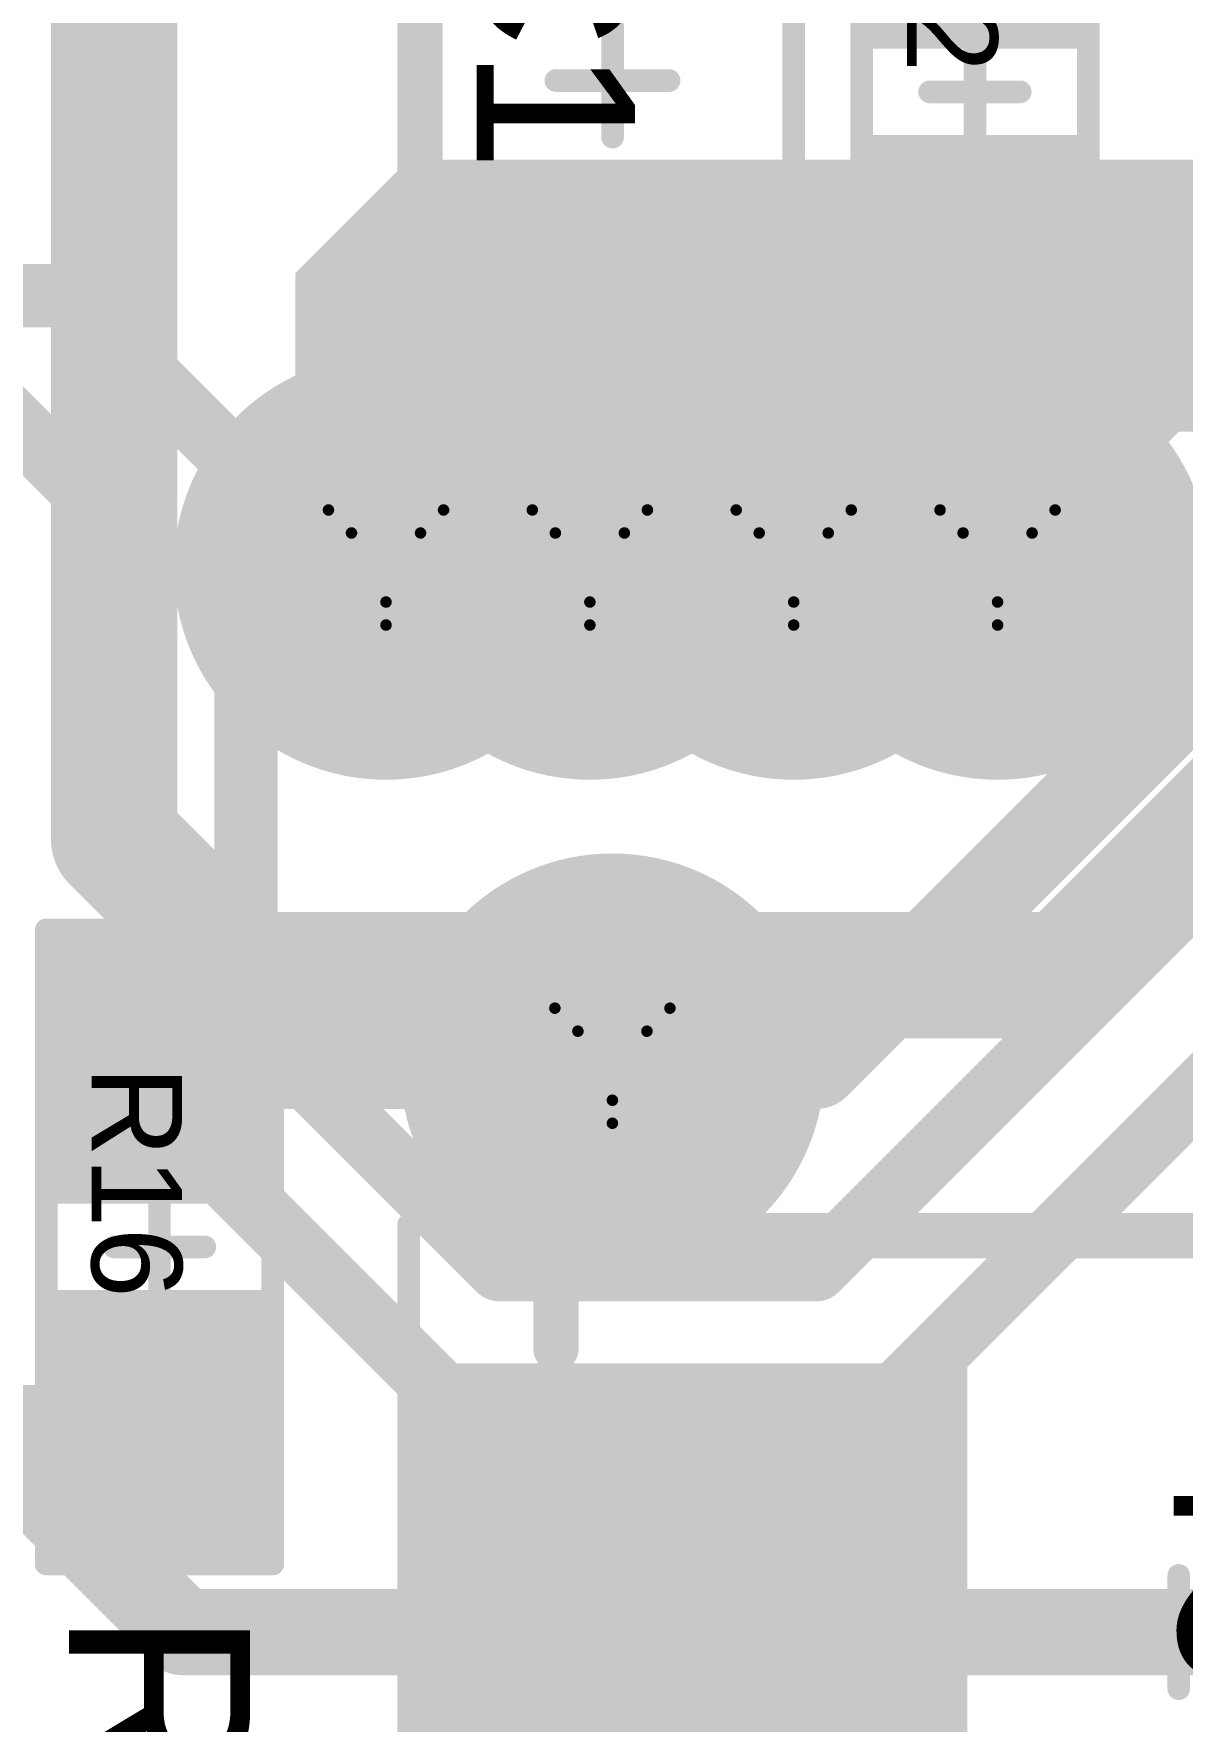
# Model space of a CAD drawing. Header units: inches. Extents: x -21 to 344, y -3 to 240.
# Drawn here: x 14.14 to 19.22, y 34.41 to 41.86 of the extents above; entities that cross this region are included whole.
import ezdxf

# ---------------------------------------------------------------- set-up
doc = ezdxf.new("R2010")
doc.units = ezdxf.units.IN
for name, color, linetype in [('Bottom 3D Body', 216, 'Continuous'), ('Bottom Layer', 5, 'Continuous'), ('Drill Drawing', 1, 'Continuous'), ('Int1 -GND)', 76, 'Continuous'), ('Int2 -PWR)', 16, 'Continuous'), ('Top Component Center', 76, 'Continuous'), ('Top Designator', 56, 'Continuous'), ('Top Layer', 1, 'Continuous'), ('Top Overlay', 2, 'Continuous'), ('Top Paste', 8, 'Continuous'), ('Top Solder', 216, 'Continuous'), ('Via Holes', 16, 'Continuous')]:
    doc.layers.add(name, color=color, linetype=linetype)
doc.styles.add('Arial', font='', dxfattribs={"height": 0.2})
doc.styles.get('Arial').set_extended_font_data('Arial')

# ---------------------------------------------------------------- blocks, each defined once
blk = doc.blocks.new('RES_0603_41')
at = {"layer": 'Top Layer'}
for points in [[(-1.2827, 0.3937), (-0.3175, 0.3937), (-0.3175, -0.3937), (-1.2827, -0.3937)], [(0.3175, 0.3937), (1.2827, 0.3937), (1.2827, -0.3937), (0.3175, -0.3937)]]:
    blk.add_hatch(color=1, dxfattribs=at).paths.add_polyline_path(points)
at = {"layer": 'Top Paste'}
for points in [[(-1.4097, 0.5207), (-0.1905, 0.5207), (-0.1905, -0.5207), (-1.4097, -0.5207)], [(0.1905, 0.5207), (1.4097, 0.5207), (1.4097, -0.5207), (0.1905, -0.5207)]]:
    blk.add_hatch(color=8, dxfattribs=at).paths.add_polyline_path(points)
at = {"layer": 'Top Solder'}
for points in [[(-1.3327, 0.4437), (-0.2675, 0.4437), (-0.2675, -0.4437), (-1.3327, -0.4437)], [(0.2675, 0.4437), (1.3327, 0.4437), (1.3327, -0.4437), (0.2675, -0.4437)]]:
    blk.add_hatch(color=216, dxfattribs=at).paths.add_polyline_path(points)
at = {"layer": 'Bottom 3D Body'}
for points in [[(-1, -0.5, 0.1, 0.1, 0), (-1, 0.5, 0.1, 0.1, 0)], [(1, 0.5, 0.1, 0.1, 0), (-1, 0.5, 0.1, 0.1, 0)], [(1, -0.5, 0.1, 0.1, 0), (1, 0.5, 0.1, 0.1, 0)], [(1, -0.5, 0.1, 0.1, 0), (-1, -0.5, 0.1, 0.1, 0)]]:
    blk.add_lwpolyline(points, format="xyseb", dxfattribs=at)
for points in [[(-1.025, 0.5, 0.05, 0.05, 1), (-0.975, 0.5, 0.05, 0.05, 1)], [(-1.025, 0.5, 0.05, 0.05, 1), (-0.975, 0.5, 0.05, 0.05, 1)], [(0.975, 0.5, 0.05, 0.05, 1), (1.025, 0.5, 0.05, 0.05, 1)], [(0.975, 0.5, 0.05, 0.05, 1), (1.025, 0.5, 0.05, 0.05, 1)], [(-1.025, -0.5, 0.05, 0.05, 1), (-0.975, -0.5, 0.05, 0.05, 1)], [(-1.025, -0.5, 0.05, 0.05, 1), (-0.975, -0.5, 0.05, 0.05, 1)], [(0.975, -0.5, 0.05, 0.05, 1), (1.025, -0.5, 0.05, 0.05, 1)], [(0.975, -0.5, 0.05, 0.05, 1), (1.025, -0.5, 0.05, 0.05, 1)]]:
    blk.add_lwpolyline(points, format="xyseb", close=True, dxfattribs=at)
at = {"layer": 'Top Component Center'}
for points in [[(1.4, 0.5, 0.1, 0.1, 0), (-1.4, 0.5, 0.1, 0.1, 0)], [(-1.4, -0.5, 0.1, 0.1, 0), (-1.4, 0.5, 0.1, 0.1, 0)], [(1.4, -0.5, 0.1, 0.1, 0), (1.4, 0.5, 0.1, 0.1, 0)], [(0, -0.2, 0.1, 0.1, 0), (0, 0.2, 0.1, 0.1, 0)], [(0.2, 0, 0.1, 0.1, 0), (-0.2, 0, 0.1, 0.1, 0)], [(1.4, -0.5, 0.1, 0.1, 0), (-1.4, -0.5, 0.1, 0.1, 0)]]:
    blk.add_lwpolyline(points, format="xyseb", dxfattribs=at)
for points in [[(-1.425, 0.5, 0.05, 0.05, 1), (-1.375, 0.5, 0.05, 0.05, 1)], [(-1.425, 0.5, 0.05, 0.05, 1), (-1.375, 0.5, 0.05, 0.05, 1)], [(1.375, 0.5, 0.05, 0.05, 1), (1.425, 0.5, 0.05, 0.05, 1)], [(1.375, 0.5, 0.05, 0.05, 1), (1.425, 0.5, 0.05, 0.05, 1)], [(-0.025, 0.2, 0.05, 0.05, 1), (0.025, 0.2, 0.05, 0.05, 1)], [(-0.225, 0, 0.05, 0.05, 1), (-0.175, 0, 0.05, 0.05, 1)], [(0.175, 0, 0.05, 0.05, 1), (0.225, 0, 0.05, 0.05, 1)], [(-0.025, -0.2, 0.05, 0.05, 1), (0.025, -0.2, 0.05, 0.05, 1)], [(-1.425, -0.5, 0.05, 0.05, 1), (-1.375, -0.5, 0.05, 0.05, 1)], [(-1.425, -0.5, 0.05, 0.05, 1), (-1.375, -0.5, 0.05, 0.05, 1)], [(1.375, -0.5, 0.05, 0.05, 1), (1.425, -0.5, 0.05, 0.05, 1)], [(1.375, -0.5, 0.05, 0.05, 1), (1.425, -0.5, 0.05, 0.05, 1)]]:
    blk.add_lwpolyline(points, format="xyseb", close=True, dxfattribs=at)
at = {"layer": 'Top Designator'}
for points in [[(1.4, 0.5, 0.1, 0.1, 0), (-1.4, 0.5, 0.1, 0.1, 0)], [(-1.4, -0.5, 0.1, 0.1, 0), (-1.4, 0.5, 0.1, 0.1, 0)], [(1.4, -0.5, 0.1, 0.1, 0), (1.4, 0.5, 0.1, 0.1, 0)], [(1.4, -0.5, 0.1, 0.1, 0), (-1.4, -0.5, 0.1, 0.1, 0)]]:
    blk.add_lwpolyline(points, format="xyseb", dxfattribs=at)
for points in [[(-1.425, 0.5, 0.05, 0.05, 1), (-1.375, 0.5, 0.05, 0.05, 1)], [(-1.425, 0.5, 0.05, 0.05, 1), (-1.375, 0.5, 0.05, 0.05, 1)], [(1.375, 0.5, 0.05, 0.05, 1), (1.425, 0.5, 0.05, 0.05, 1)], [(1.375, 0.5, 0.05, 0.05, 1), (1.425, 0.5, 0.05, 0.05, 1)], [(-1.425, -0.5, 0.05, 0.05, 1), (-1.375, -0.5, 0.05, 0.05, 1)], [(-1.425, -0.5, 0.05, 0.05, 1), (-1.375, -0.5, 0.05, 0.05, 1)], [(1.375, -0.5, 0.05, 0.05, 1), (1.425, -0.5, 0.05, 0.05, 1)], [(1.375, -0.5, 0.05, 0.05, 1), (1.425, -0.5, 0.05, 0.05, 1)]]:
    blk.add_lwpolyline(points, format="xyseb", close=True, dxfattribs=at)
at = {"layer": 'Top Overlay'}
for points in [[(1.4, 0.5, 0.1, 0.1, 0), (-1.4, 0.5, 0.1, 0.1, 0)], [(-1.4, -0.5, 0.1, 0.1, 0), (-1.4, 0.5, 0.1, 0.1, 0)], [(1.4, -0.5, 0.1, 0.1, 0), (1.4, 0.5, 0.1, 0.1, 0)], [(1.4, -0.5, 0.1, 0.1, 0), (-1.4, -0.5, 0.1, 0.1, 0)]]:
    blk.add_lwpolyline(points, format="xyseb", dxfattribs=at)
for points in [[(-1.425, 0.5, 0.05, 0.05, 1), (-1.375, 0.5, 0.05, 0.05, 1)], [(-1.425, 0.5, 0.05, 0.05, 1), (-1.375, 0.5, 0.05, 0.05, 1)], [(1.375, 0.5, 0.05, 0.05, 1), (1.425, 0.5, 0.05, 0.05, 1)], [(1.375, 0.5, 0.05, 0.05, 1), (1.425, 0.5, 0.05, 0.05, 1)], [(-1.425, -0.5, 0.05, 0.05, 1), (-1.375, -0.5, 0.05, 0.05, 1)], [(-1.425, -0.5, 0.05, 0.05, 1), (-1.375, -0.5, 0.05, 0.05, 1)], [(1.375, -0.5, 0.05, 0.05, 1), (1.425, -0.5, 0.05, 0.05, 1)], [(1.375, -0.5, 0.05, 0.05, 1), (1.425, -0.5, 0.05, 0.05, 1)]]:
    blk.add_lwpolyline(points, format="xyseb", close=True, dxfattribs=at)
at = {"layer": 'Top Designator', "style": 'Arial'}
blk.add_text('R16', height=0.4, dxfattribs=at).set_placement((-0.8, -0.3))
blk = doc.blocks.new('SMB_403A_77')
at = {"layer": 'Top Layer'}
for points in [[(-3.31, 1.06), (-1.06, 1.06), (-1.06, -1.06), (-3.31, -1.06)], [(1.06, 1.06), (3.31, 1.06), (3.31, -1.06), (1.06, -1.06)]]:
    blk.add_hatch(color=1, dxfattribs=at).paths.add_polyline_path(points)
at = {"layer": 'Top Overlay'}
blk.add_hatch(color=2, dxfattribs=at).paths.add_polyline_path([(-0.9003, -1.7996), (-0.4003, -1.7996), (-0.4003, 1.8004), (-0.9003, 1.8004)])
at = {"layer": 'Top Paste'}
for points in [[(-3.437, 1.187), (-0.933, 1.187), (-0.933, -1.187), (-3.437, -1.187)], [(0.933, 1.187), (3.437, 1.187), (3.437, -1.187), (0.933, -1.187)]]:
    blk.add_hatch(color=8, dxfattribs=at).paths.add_polyline_path(points)
at = {"layer": 'Top Solder'}
for points in [[(-3.36, 1.11), (-1.01, 1.11), (-1.01, -1.11), (-3.36, -1.11)], [(1.01, 1.11), (3.36, 1.11), (3.36, -1.11), (1.01, -1.11)]]:
    blk.add_hatch(color=216, dxfattribs=at).paths.add_polyline_path(points)
at = {"layer": 'Top Component Center'}
for points in [[(-3.4, 1.8, 0.1, 0.1, 0), (-3.4, -1.8, 0.1, 0.1, 0)], [(-2.8, 1.8, 0.1, 0.1, 0), (-3.4, 1.8, 0.1, 0.1, 0)], [(3.4, 1.8, 0.1, 0.1, 0), (-2.8, 1.8, 0.1, 0.1, 0)], [(3.4, 1.8, 0.1, 0.1, 0), (3.4, -1.8, 0.1, 0.1, 0)], [(0, 0.25, 0.1, 0.1, 0), (0, -0.25, 0.1, 0.1, 0)], [(0.25, 0, 0.1, 0.1, 0), (-0.25, 0, 0.1, 0.1, 0)], [(3.4, -1.8, 0.1, 0.1, 0), (-3.4, -1.8, 0.1, 0.1, 0)]]:
    blk.add_lwpolyline(points, format="xyseb", dxfattribs=at)
for points in [[(-3.425, 1.8, 0.05, 0.05, 1), (-3.375, 1.8, 0.05, 0.05, 1)], [(-3.425, 1.8, 0.05, 0.05, 1), (-3.375, 1.8, 0.05, 0.05, 1)], [(-2.825, 1.8, 0.05, 0.05, 1), (-2.775, 1.8, 0.05, 0.05, 1)], [(-2.825, 1.8, 0.05, 0.05, 1), (-2.775, 1.8, 0.05, 0.05, 1)], [(3.375, 1.8, 0.05, 0.05, 1), (3.425, 1.8, 0.05, 0.05, 1)], [(3.375, 1.8, 0.05, 0.05, 1), (3.425, 1.8, 0.05, 0.05, 1)], [(-0.025, 0.25, 0.05, 0.05, 1), (0.025, 0.25, 0.05, 0.05, 1)], [(-0.275, 0, 0.05, 0.05, 1), (-0.225, 0, 0.05, 0.05, 1)], [(0.225, 0, 0.05, 0.05, 1), (0.275, 0, 0.05, 0.05, 1)], [(-0.025, -0.25, 0.05, 0.05, 1), (0.025, -0.25, 0.05, 0.05, 1)], [(-3.425, -1.8, 0.05, 0.05, 1), (-3.375, -1.8, 0.05, 0.05, 1)], [(-3.425, -1.8, 0.05, 0.05, 1), (-3.375, -1.8, 0.05, 0.05, 1)], [(3.375, -1.8, 0.05, 0.05, 1), (3.425, -1.8, 0.05, 0.05, 1)], [(3.375, -1.8, 0.05, 0.05, 1), (3.425, -1.8, 0.05, 0.05, 1)]]:
    blk.add_lwpolyline(points, format="xyseb", close=True, dxfattribs=at)
at = {"layer": 'Top Designator'}
for points in [[(-2.8, 1.8, 0.1, 0.1, 0), (-3.4, 1.8, 0.1, 0.1, 0)], [(-3.4, 1.8, 0.1, 0.1, 0), (-3.4, -1.8, 0.1, 0.1, 0)], [(3.4, 1.8, 0.1, 0.1, 0), (-2.8, 1.8, 0.1, 0.1, 0)], [(3.4, 1.8, 0.1, 0.1, 0), (3.4, -1.8, 0.1, 0.1, 0)], [(3.4, -1.8, 0.1, 0.1, 0), (-3.4, -1.8, 0.1, 0.1, 0)]]:
    blk.add_lwpolyline(points, format="xyseb", dxfattribs=at)
for points in [[(-3.425, 1.8, 0.05, 0.05, 1), (-3.375, 1.8, 0.05, 0.05, 1)], [(-3.425, 1.8, 0.05, 0.05, 1), (-3.375, 1.8, 0.05, 0.05, 1)], [(-2.825, 1.8, 0.05, 0.05, 1), (-2.775, 1.8, 0.05, 0.05, 1)], [(-2.825, 1.8, 0.05, 0.05, 1), (-2.775, 1.8, 0.05, 0.05, 1)], [(3.375, 1.8, 0.05, 0.05, 1), (3.425, 1.8, 0.05, 0.05, 1)], [(3.375, 1.8, 0.05, 0.05, 1), (3.425, 1.8, 0.05, 0.05, 1)], [(-3.425, -1.8, 0.05, 0.05, 1), (-3.375, -1.8, 0.05, 0.05, 1)], [(-3.425, -1.8, 0.05, 0.05, 1), (-3.375, -1.8, 0.05, 0.05, 1)], [(3.375, -1.8, 0.05, 0.05, 1), (3.425, -1.8, 0.05, 0.05, 1)], [(3.375, -1.8, 0.05, 0.05, 1), (3.425, -1.8, 0.05, 0.05, 1)]]:
    blk.add_lwpolyline(points, format="xyseb", close=True, dxfattribs=at)
at = {"layer": 'Top Overlay'}
for points in [[(2.75, 1.75, 0.2, 0.2, 0), (-2.75, 1.75, 0.2, 0.2, 0)], [(-2.75, 1.75, 0.2, 0.2, 0), (-2.75, 1.25, 0.2, 0.2, 0)], [(2.75, 1.75, 0.2, 0.2, 0), (2.75, 1.25, 0.2, 0.2, 0)], [(-2.75, -1.25, 0.2, 0.2, 0), (-2.75, -1.75, 0.2, 0.2, 0)], [(2.75, -1.25, 0.2, 0.2, 0), (2.75, -1.75, 0.2, 0.2, 0)], [(2.75, -1.75, 0.2, 0.2, 0), (-2.75, -1.75, 0.2, 0.2, 0)]]:
    blk.add_lwpolyline(points, format="xyseb", dxfattribs=at)
for points in [[(-2.8, 1.75, 0.1, 0.1, 1), (-2.7, 1.75, 0.1, 0.1, 1)], [(-2.8, 1.75, 0.1, 0.1, 1), (-2.7, 1.75, 0.1, 0.1, 1)], [(2.7, 1.75, 0.1, 0.1, 1), (2.8, 1.75, 0.1, 0.1, 1)], [(2.7, 1.75, 0.1, 0.1, 1), (2.8, 1.75, 0.1, 0.1, 1)], [(-2.8, 1.25, 0.1, 0.1, 1), (-2.7, 1.25, 0.1, 0.1, 1)], [(2.7, 1.25, 0.1, 0.1, 1), (2.8, 1.25, 0.1, 0.1, 1)], [(-2.8, -1.25, 0.1, 0.1, 1), (-2.7, -1.25, 0.1, 0.1, 1)], [(2.7, -1.25, 0.1, 0.1, 1), (2.8, -1.25, 0.1, 0.1, 1)], [(-2.8, -1.75, 0.1, 0.1, 1), (-2.7, -1.75, 0.1, 0.1, 1)], [(-2.8, -1.75, 0.1, 0.1, 1), (-2.7, -1.75, 0.1, 0.1, 1)], [(2.7, -1.75, 0.1, 0.1, 1), (2.8, -1.75, 0.1, 0.1, 1)], [(2.7, -1.75, 0.1, 0.1, 1), (2.8, -1.75, 0.1, 0.1, 1)]]:
    blk.add_lwpolyline(points, format="xyseb", close=True, dxfattribs=at)
at = {"layer": 'Top Designator', "style": 'Arial'}
blk.add_text('D2', height=0.8, dxfattribs=at).set_placement((-1.35, -0.6))
blk = doc.blocks.new('CAP_0603_124')
at = {"layer": 'Top Layer'}
for points in [[(-1.2827, 0.3937), (-0.3175, 0.3937), (-0.3175, -0.3937), (-1.2827, -0.3937)], [(0.3175, 0.3937), (1.2827, 0.3937), (1.2827, -0.3937), (0.3175, -0.3937)]]:
    blk.add_hatch(color=1, dxfattribs=at).paths.add_polyline_path(points)
at = {"layer": 'Top Paste'}
for points in [[(-1.4097, 0.5207), (-0.1905, 0.5207), (-0.1905, -0.5207), (-1.4097, -0.5207)], [(0.1905, 0.5207), (1.4097, 0.5207), (1.4097, -0.5207), (0.1905, -0.5207)]]:
    blk.add_hatch(color=8, dxfattribs=at).paths.add_polyline_path(points)
at = {"layer": 'Top Solder'}
for points in [[(-1.3327, 0.4437), (-0.2675, 0.4437), (-0.2675, -0.4437), (-1.3327, -0.4437)], [(0.2675, 0.4437), (1.3327, 0.4437), (1.3327, -0.4437), (0.2675, -0.4437)]]:
    blk.add_hatch(color=216, dxfattribs=at).paths.add_polyline_path(points)
at = {"layer": 'Bottom 3D Body'}
for points in [[(-1, -0.5, 0.1, 0.1, 0), (-1, 0.5, 0.1, 0.1, 0)], [(1, 0.5, 0.1, 0.1, 0), (-1, 0.5, 0.1, 0.1, 0)], [(1, -0.5, 0.1, 0.1, 0), (1, 0.5, 0.1, 0.1, 0)], [(1, -0.5, 0.1, 0.1, 0), (-1, -0.5, 0.1, 0.1, 0)]]:
    blk.add_lwpolyline(points, format="xyseb", dxfattribs=at)
for points in [[(-1.025, 0.5, 0.05, 0.05, 1), (-0.975, 0.5, 0.05, 0.05, 1)], [(-1.025, 0.5, 0.05, 0.05, 1), (-0.975, 0.5, 0.05, 0.05, 1)], [(0.975, 0.5, 0.05, 0.05, 1), (1.025, 0.5, 0.05, 0.05, 1)], [(0.975, 0.5, 0.05, 0.05, 1), (1.025, 0.5, 0.05, 0.05, 1)], [(-1.025, -0.5, 0.05, 0.05, 1), (-0.975, -0.5, 0.05, 0.05, 1)], [(-1.025, -0.5, 0.05, 0.05, 1), (-0.975, -0.5, 0.05, 0.05, 1)], [(0.975, -0.5, 0.05, 0.05, 1), (1.025, -0.5, 0.05, 0.05, 1)], [(0.975, -0.5, 0.05, 0.05, 1), (1.025, -0.5, 0.05, 0.05, 1)]]:
    blk.add_lwpolyline(points, format="xyseb", close=True, dxfattribs=at)
at = {"layer": 'Top Component Center'}
for points in [[(1.4, 0.5, 0.1, 0.1, 0), (-1.4, 0.5, 0.1, 0.1, 0)], [(-1.4, -0.5, 0.1, 0.1, 0), (-1.4, 0.5, 0.1, 0.1, 0)], [(1.4, -0.5, 0.1, 0.1, 0), (1.4, 0.5, 0.1, 0.1, 0)], [(0, -0.2, 0.1, 0.1, 0), (0, 0.2, 0.1, 0.1, 0)], [(0.2, 0, 0.1, 0.1, 0), (-0.2, 0, 0.1, 0.1, 0)], [(1.4, -0.5, 0.1, 0.1, 0), (-1.4, -0.5, 0.1, 0.1, 0)]]:
    blk.add_lwpolyline(points, format="xyseb", dxfattribs=at)
for points in [[(-1.425, 0.5, 0.05, 0.05, 1), (-1.375, 0.5, 0.05, 0.05, 1)], [(-1.425, 0.5, 0.05, 0.05, 1), (-1.375, 0.5, 0.05, 0.05, 1)], [(1.375, 0.5, 0.05, 0.05, 1), (1.425, 0.5, 0.05, 0.05, 1)], [(1.375, 0.5, 0.05, 0.05, 1), (1.425, 0.5, 0.05, 0.05, 1)], [(-0.025, 0.2, 0.05, 0.05, 1), (0.025, 0.2, 0.05, 0.05, 1)], [(-0.225, 0, 0.05, 0.05, 1), (-0.175, 0, 0.05, 0.05, 1)], [(0.175, 0, 0.05, 0.05, 1), (0.225, 0, 0.05, 0.05, 1)], [(-0.025, -0.2, 0.05, 0.05, 1), (0.025, -0.2, 0.05, 0.05, 1)], [(-1.425, -0.5, 0.05, 0.05, 1), (-1.375, -0.5, 0.05, 0.05, 1)], [(-1.425, -0.5, 0.05, 0.05, 1), (-1.375, -0.5, 0.05, 0.05, 1)], [(1.375, -0.5, 0.05, 0.05, 1), (1.425, -0.5, 0.05, 0.05, 1)], [(1.375, -0.5, 0.05, 0.05, 1), (1.425, -0.5, 0.05, 0.05, 1)]]:
    blk.add_lwpolyline(points, format="xyseb", close=True, dxfattribs=at)
at = {"layer": 'Top Designator'}
for points in [[(1.4, 0.5, 0.1, 0.1, 0), (-1.4, 0.5, 0.1, 0.1, 0)], [(-1.4, -0.5, 0.1, 0.1, 0), (-1.4, 0.5, 0.1, 0.1, 0)], [(1.4, -0.5, 0.1, 0.1, 0), (1.4, 0.5, 0.1, 0.1, 0)], [(1.4, -0.5, 0.1, 0.1, 0), (-1.4, -0.5, 0.1, 0.1, 0)]]:
    blk.add_lwpolyline(points, format="xyseb", dxfattribs=at)
for points in [[(-1.425, 0.5, 0.05, 0.05, 1), (-1.375, 0.5, 0.05, 0.05, 1)], [(-1.425, 0.5, 0.05, 0.05, 1), (-1.375, 0.5, 0.05, 0.05, 1)], [(1.375, 0.5, 0.05, 0.05, 1), (1.425, 0.5, 0.05, 0.05, 1)], [(1.375, 0.5, 0.05, 0.05, 1), (1.425, 0.5, 0.05, 0.05, 1)], [(-1.425, -0.5, 0.05, 0.05, 1), (-1.375, -0.5, 0.05, 0.05, 1)], [(-1.425, -0.5, 0.05, 0.05, 1), (-1.375, -0.5, 0.05, 0.05, 1)], [(1.375, -0.5, 0.05, 0.05, 1), (1.425, -0.5, 0.05, 0.05, 1)], [(1.375, -0.5, 0.05, 0.05, 1), (1.425, -0.5, 0.05, 0.05, 1)]]:
    blk.add_lwpolyline(points, format="xyseb", close=True, dxfattribs=at)
at = {"layer": 'Top Overlay'}
for points in [[(1.4, 0.5, 0.1, 0.1, 0), (-1.4, 0.5, 0.1, 0.1, 0)], [(-1.4, -0.5, 0.1, 0.1, 0), (-1.4, 0.5, 0.1, 0.1, 0)], [(1.4, -0.5, 0.1, 0.1, 0), (1.4, 0.5, 0.1, 0.1, 0)], [(1.4, -0.5, 0.1, 0.1, 0), (-1.4, -0.5, 0.1, 0.1, 0)]]:
    blk.add_lwpolyline(points, format="xyseb", dxfattribs=at)
for points in [[(-1.425, 0.5, 0.05, 0.05, 1), (-1.375, 0.5, 0.05, 0.05, 1)], [(-1.425, 0.5, 0.05, 0.05, 1), (-1.375, 0.5, 0.05, 0.05, 1)], [(1.375, 0.5, 0.05, 0.05, 1), (1.425, 0.5, 0.05, 0.05, 1)], [(1.375, 0.5, 0.05, 0.05, 1), (1.425, 0.5, 0.05, 0.05, 1)], [(-1.425, -0.5, 0.05, 0.05, 1), (-1.375, -0.5, 0.05, 0.05, 1)], [(-1.425, -0.5, 0.05, 0.05, 1), (-1.375, -0.5, 0.05, 0.05, 1)], [(1.375, -0.5, 0.05, 0.05, 1), (1.425, -0.5, 0.05, 0.05, 1)], [(1.375, -0.5, 0.05, 0.05, 1), (1.425, -0.5, 0.05, 0.05, 1)]]:
    blk.add_lwpolyline(points, format="xyseb", close=True, dxfattribs=at)
at = {"layer": 'Top Designator', "style": 'Arial'}
blk.add_text('C2', height=0.4, dxfattribs=at).set_placement((-0.8, -0.3))
blk = doc.blocks.new('CAP_0805_125')
at = {"layer": 'Top Layer'}
for points in [[(-1.3, 0.65), (-0.6, 0.65), (-0.6, -0.65), (-1.3, -0.65)], [(0.6, 0.65), (1.3, 0.65), (1.3, -0.65), (0.6, -0.65)]]:
    blk.add_hatch(color=1, dxfattribs=at).paths.add_polyline_path(points)
at = {"layer": 'Top Paste'}
for points in [[(-1.427, 0.777), (-0.473, 0.777), (-0.473, -0.777), (-1.427, -0.777)], [(0.473, 0.777), (1.427, 0.777), (1.427, -0.777), (0.473, -0.777)]]:
    blk.add_hatch(color=8, dxfattribs=at).paths.add_polyline_path(points)
at = {"layer": 'Top Solder'}
for points in [[(-1.35, 0.7), (-0.55, 0.7), (-0.55, -0.7), (-1.35, -0.7)], [(0.55, 0.7), (1.35, 0.7), (1.35, -0.7), (0.55, -0.7)]]:
    blk.add_hatch(color=216, dxfattribs=at).paths.add_polyline_path(points)
at = {"layer": 'Top Component Center'}
for points in [[(-1.4, -0.9, 0.1, 0.1, 0), (-1.4, 0.8, 0.1, 0.1, 0)], [(1.4, 0.8, 0.1, 0.1, 0), (-1.4, 0.8, 0.1, 0.1, 0)], [(1.4, -0.9, 0.1, 0.1, 0), (1.4, 0.8, 0.1, 0.1, 0)], [(0, -0.25, 0.1, 0.1, 0), (0, 0.25, 0.1, 0.1, 0)], [(0.25, 0, 0.1, 0.1, 0), (-0.25, 0, 0.1, 0.1, 0)], [(1.4, -0.9, 0.1, 0.1, 0), (-1.4, -0.9, 0.1, 0.1, 0)]]:
    blk.add_lwpolyline(points, format="xyseb", dxfattribs=at)
for points in [[(-1.425, 0.8, 0.05, 0.05, 1), (-1.375, 0.8, 0.05, 0.05, 1)], [(-1.425, 0.8, 0.05, 0.05, 1), (-1.375, 0.8, 0.05, 0.05, 1)], [(1.375, 0.8, 0.05, 0.05, 1), (1.425, 0.8, 0.05, 0.05, 1)], [(1.375, 0.8, 0.05, 0.05, 1), (1.425, 0.8, 0.05, 0.05, 1)], [(-0.025, 0.25, 0.05, 0.05, 1), (0.025, 0.25, 0.05, 0.05, 1)], [(-0.275, 0, 0.05, 0.05, 1), (-0.225, 0, 0.05, 0.05, 1)], [(0.225, 0, 0.05, 0.05, 1), (0.275, 0, 0.05, 0.05, 1)], [(-0.025, -0.25, 0.05, 0.05, 1), (0.025, -0.25, 0.05, 0.05, 1)], [(-1.425, -0.9, 0.05, 0.05, 1), (-1.375, -0.9, 0.05, 0.05, 1)], [(-1.425, -0.9, 0.05, 0.05, 1), (-1.375, -0.9, 0.05, 0.05, 1)], [(1.375, -0.9, 0.05, 0.05, 1), (1.425, -0.9, 0.05, 0.05, 1)], [(1.375, -0.9, 0.05, 0.05, 1), (1.425, -0.9, 0.05, 0.05, 1)]]:
    blk.add_lwpolyline(points, format="xyseb", close=True, dxfattribs=at)
at = {"layer": 'Top Designator'}
for points in [[(1.4, 0.8, 0.1, 0.1, 0), (-1.4, 0.8, 0.1, 0.1, 0)], [(-1.4, -0.8, 0.1, 0.1, 0), (-1.4, 0.8, 0.1, 0.1, 0)], [(1.4, -0.8, 0.1, 0.1, 0), (1.4, 0.8, 0.1, 0.1, 0)], [(1.4, -0.8, 0.1, 0.1, 0), (-1.4, -0.8, 0.1, 0.1, 0)]]:
    blk.add_lwpolyline(points, format="xyseb", dxfattribs=at)
for points in [[(-1.425, 0.8, 0.05, 0.05, 1), (-1.375, 0.8, 0.05, 0.05, 1)], [(-1.425, 0.8, 0.05, 0.05, 1), (-1.375, 0.8, 0.05, 0.05, 1)], [(1.375, 0.8, 0.05, 0.05, 1), (1.425, 0.8, 0.05, 0.05, 1)], [(1.375, 0.8, 0.05, 0.05, 1), (1.425, 0.8, 0.05, 0.05, 1)], [(-1.425, -0.8, 0.05, 0.05, 1), (-1.375, -0.8, 0.05, 0.05, 1)], [(-1.425, -0.8, 0.05, 0.05, 1), (-1.375, -0.8, 0.05, 0.05, 1)], [(1.375, -0.8, 0.05, 0.05, 1), (1.425, -0.8, 0.05, 0.05, 1)], [(1.375, -0.8, 0.05, 0.05, 1), (1.425, -0.8, 0.05, 0.05, 1)]]:
    blk.add_lwpolyline(points, format="xyseb", close=True, dxfattribs=at)
at = {"layer": 'Top Overlay'}
for points in [[(-0.4, -0.6, 0.1, 0.1, 0), (-0.4, 0.6, 0.1, 0.1, 0)], [(0.4, -0.6, 0.1, 0.1, 0), (0.4, 0.6, 0.1, 0.1, 0)]]:
    blk.add_lwpolyline(points, format="xyseb", dxfattribs=at)
for points in [[(-0.425, 0.6, 0.05, 0.05, 1), (-0.375, 0.6, 0.05, 0.05, 1)], [(0.375, 0.6, 0.05, 0.05, 1), (0.425, 0.6, 0.05, 0.05, 1)], [(-0.425, -0.6, 0.05, 0.05, 1), (-0.375, -0.6, 0.05, 0.05, 1)], [(0.375, -0.6, 0.05, 0.05, 1), (0.425, -0.6, 0.05, 0.05, 1)]]:
    blk.add_lwpolyline(points, format="xyseb", close=True, dxfattribs=at)
at = {"layer": 'Top Designator', "style": 'Arial'}
blk.add_text('C1', height=0.7, dxfattribs=at).set_placement((-0.85, -0.6))

msp = doc.modelspace()

# ---------------------------------------------------------------- hatches: boundary and pattern name
at = {"layer": 'Bottom Layer'}
h = msp.add_hatch(color=5, dxfattribs=at)
edge = h.paths.add_edge_path()
edge.add_arc((15.7, 39.5), 0.3, 0, 360)
h = msp.add_hatch(color=5, dxfattribs=at)
edge = h.paths.add_edge_path()
edge.add_arc((16.6, 39.5), 0.3, 0, 360)
h = msp.add_hatch(color=5, dxfattribs=at)
edge = h.paths.add_edge_path()
edge.add_arc((17.5, 39.5), 0.3, 0, 360)
h = msp.add_hatch(color=5, dxfattribs=at)
edge = h.paths.add_edge_path()
edge.add_arc((18.4, 39.5), 0.3, 0, 360)
h = msp.add_hatch(color=5, dxfattribs=at)
edge = h.paths.add_edge_path()
edge.add_arc((16.6996, 37.3004), 0.3, 0, 360)
at = {"layer": 'Int1 -GND)'}
h = msp.add_hatch(color=7, dxfattribs=at)
edge = h.paths.add_edge_path()
edge.add_arc((15.7, 39.5), 0.937, 0, 360)
h = msp.add_hatch(color=7, dxfattribs=at)
edge = h.paths.add_edge_path()
edge.add_arc((16.6, 39.5), 0.937, 0, 360)
h = msp.add_hatch(color=7, dxfattribs=at)
edge = h.paths.add_edge_path()
edge.add_arc((17.5, 39.5), 0.937, 0, 360)
h = msp.add_hatch(color=7, dxfattribs=at)
edge = h.paths.add_edge_path()
edge.add_arc((18.4, 39.5), 0.937, 0, 360)
h = msp.add_hatch(color=7, dxfattribs=at)
edge = h.paths.add_edge_path()
edge.add_arc((16.6996, 37.3004), 0.937, 0, 360)
at = {"layer": 'Int2 -PWR)'}
h = msp.add_hatch(color=7, dxfattribs=at)
edge = h.paths.add_edge_path()
edge.add_arc((16.6996, 37.3004), 0.937, 0, 360)
at = {"layer": 'Top Layer'}
msp.add_hatch(color=1, dxfattribs=at).paths.add_polyline_path([(21.1, 41.3), (15.8, 41.3), (15.3, 40.8), (15.3, 39.4), (15.8, 38.9), (18.4, 38.9), (18.9, 39.4), (18.9, 39.8), (19.2, 40.1), (21.2, 40.1), (21.3, 40.2), (21.3, 41.1)])
h = msp.add_hatch(color=1, dxfattribs=at)
edge = h.paths.add_edge_path()
edge.add_arc((15.7, 39.5), 0.3, 0, 360)
h = msp.add_hatch(color=1, dxfattribs=at)
edge = h.paths.add_edge_path()
edge.add_arc((16.6, 39.5), 0.3, 0, 360)
h = msp.add_hatch(color=1, dxfattribs=at)
edge = h.paths.add_edge_path()
edge.add_arc((17.5, 39.5), 0.3, 0, 360)
h = msp.add_hatch(color=1, dxfattribs=at)
edge = h.paths.add_edge_path()
edge.add_arc((18.4, 39.5), 0.3, 0, 360)
h = msp.add_hatch(color=1, dxfattribs=at)
edge = h.paths.add_edge_path()
edge.add_arc((16.6996, 37.3004), 0.3, 0, 360)
at = {"layer": 'Via Holes'}
h = msp.add_hatch(color=7, dxfattribs=at)
edge = h.paths.add_edge_path()
edge.add_arc((15.7, 39.5), 0.175, 0, 360)
h = msp.add_hatch(color=7, dxfattribs=at)
edge = h.paths.add_edge_path()
edge.add_arc((16.6, 39.5), 0.175, 0, 360)
h = msp.add_hatch(color=7, dxfattribs=at)
edge = h.paths.add_edge_path()
edge.add_arc((17.5, 39.5), 0.175, 0, 360)
h = msp.add_hatch(color=7, dxfattribs=at)
edge = h.paths.add_edge_path()
edge.add_arc((18.4, 39.5), 0.175, 0, 360)
h = msp.add_hatch(color=7, dxfattribs=at)
edge = h.paths.add_edge_path()
edge.add_arc((16.6996, 37.3004), 0.175, 0, 360)

# ---------------------------------------------------------------- linework, layer by layer
at = {"layer": 'Bottom Layer'}
for points in [[(17.6004, 37.3004, 0.381, 0.381, 0), (30, 49.7, 0.381, 0.381, 0)], [(17.6, 36.4, 0.2794, 0.2794, 0), (23.7, 42.5, 0.2794, 0.2794, 0)], [(17.9, 35.8, 0.2794, 0.2794, 0), (23.7, 41.6, 0.2794, 0.2794, 0)], [(12.1, 40.7, 0.2794, 0.2794, 0), (14.3, 40.7, 0.2794, 0.2794, 0)], [(14.3, 40.7, 0.2794, 0.2794, 0), (15.0825, 39.9175, 0.2794, 0.2794, 0)], [(14, 40.2, 0.2794, 0.2794, 0), (14.638, 39.562, 0.2794, 0.2794, 0)], [(15.0825, 37.5175, 0.2794, 0.2794, 0), (15.0825, 39.9175, 0.2794, 0.2794, 0)], [(14.638, 37.162, 0.2794, 0.2794, 0), (14.638, 39.562, 0.2794, 0.2794, 0)], [(15.0825, 37.5175, 0.2794, 0.2794, 0), (16.2, 36.4, 0.2794, 0.2794, 0)], [(16.6996, 37.3004, 0.381, 0.381, 0), (17.6004, 37.3004, 0.381, 0.381, 0)], [(14.638, 37.162, 0.2794, 0.2794, 0), (16, 35.8, 0.2794, 0.2794, 0)], [(13.2, 36.4, 0.381, 0.381, 0), (14.8, 34.8, 0.381, 0.381, 0)], [(16.2, 36.4, 0.2794, 0.2794, 0), (17.6, 36.4, 0.2794, 0.2794, 0)], [(16, 35.8, 0.2794, 0.2794, 0), (17.9, 35.8, 0.2794, 0.2794, 0)], [(14.8, 34.8, 0.381, 0.381, 0), (28.5, 34.8, 0.381, 0.381, 0)]]:
    msp.add_lwpolyline(points, format="xyseb", dxfattribs=at)
for points in [[(14.2302, 40.7, 0.1397, 0.1397, 1), (14.3699, 40.7, 0.1397, 0.1397, 1)], [(14.2302, 40.7, 0.1397, 0.1397, 1), (14.3699, 40.7, 0.1397, 0.1397, 1)], [(15.0126, 39.9175, 0.1397, 0.1397, 1), (15.1523, 39.9175, 0.1397, 0.1397, 1)], [(15.0126, 39.9175, 0.1397, 0.1397, 1), (15.1523, 39.9175, 0.1397, 0.1397, 1)], [(14.5681, 39.562, 0.1397, 0.1397, 1), (14.7078, 39.562, 0.1397, 0.1397, 1)], [(14.5681, 39.562, 0.1397, 0.1397, 1), (14.7078, 39.562, 0.1397, 0.1397, 1)], [(15.0126, 37.5175, 0.1397, 0.1397, 1), (15.1523, 37.5175, 0.1397, 0.1397, 1)], [(15.0126, 37.5175, 0.1397, 0.1397, 1), (15.1523, 37.5175, 0.1397, 0.1397, 1)], [(16.6043, 37.3004, 0.1905, 0.1905, 1), (16.7948, 37.3004, 0.1905, 0.1905, 1)], [(17.5052, 37.3004, 0.1905, 0.1905, 1), (17.6957, 37.3004, 0.1905, 0.1905, 1)], [(17.5052, 37.3004, 0.1905, 0.1905, 1), (17.6957, 37.3004, 0.1905, 0.1905, 1)], [(14.5681, 37.162, 0.1397, 0.1397, 1), (14.7078, 37.162, 0.1397, 0.1397, 1)], [(14.5681, 37.162, 0.1397, 0.1397, 1), (14.7078, 37.162, 0.1397, 0.1397, 1)], [(16.1302, 36.4, 0.1397, 0.1397, 1), (16.2699, 36.4, 0.1397, 0.1397, 1)], [(16.1302, 36.4, 0.1397, 0.1397, 1), (16.2699, 36.4, 0.1397, 0.1397, 1)], [(17.5302, 36.4, 0.1397, 0.1397, 1), (17.6699, 36.4, 0.1397, 0.1397, 1)], [(17.5302, 36.4, 0.1397, 0.1397, 1), (17.6699, 36.4, 0.1397, 0.1397, 1)], [(15.9302, 35.8, 0.1397, 0.1397, 1), (16.0699, 35.8, 0.1397, 0.1397, 1)], [(15.9302, 35.8, 0.1397, 0.1397, 1), (16.0699, 35.8, 0.1397, 0.1397, 1)], [(17.8301, 35.8, 0.1397, 0.1397, 1), (17.9698, 35.8, 0.1397, 0.1397, 1)], [(17.8301, 35.8, 0.1397, 0.1397, 1), (17.9698, 35.8, 0.1397, 0.1397, 1)], [(14.7048, 34.8, 0.1905, 0.1905, 1), (14.8953, 34.8, 0.1905, 0.1905, 1)], [(14.7048, 34.8, 0.1905, 0.1905, 1), (14.8953, 34.8, 0.1905, 0.1905, 1)]]:
    msp.add_lwpolyline(points, format="xyseb", close=True, dxfattribs=at)
at = {"layer": 'Drill Drawing'}
for points in [[(15.446, 39.754, 0.0508, 0.0508, 0), (15.954, 39.754, 0.0508, 0.0508, 0)], [(15.446, 39.754, 0.0508, 0.0508, 0), (15.7, 39.246, 0.0508, 0.0508, 0)], [(15.7, 39.246, 0.0508, 0.0508, 0), (15.954, 39.754, 0.0508, 0.0508, 0)], [(16.346, 39.754, 0.0508, 0.0508, 0), (16.854, 39.754, 0.0508, 0.0508, 0)], [(16.346, 39.754, 0.0508, 0.0508, 0), (16.6, 39.246, 0.0508, 0.0508, 0)], [(16.6, 39.246, 0.0508, 0.0508, 0), (16.854, 39.754, 0.0508, 0.0508, 0)], [(17.246, 39.754, 0.0508, 0.0508, 0), (17.754, 39.754, 0.0508, 0.0508, 0)], [(17.246, 39.754, 0.0508, 0.0508, 0), (17.5, 39.246, 0.0508, 0.0508, 0)], [(17.5, 39.246, 0.0508, 0.0508, 0), (17.754, 39.754, 0.0508, 0.0508, 0)], [(18.146, 39.754, 0.0508, 0.0508, 0), (18.654, 39.754, 0.0508, 0.0508, 0)], [(18.146, 39.754, 0.0508, 0.0508, 0), (18.4, 39.246, 0.0508, 0.0508, 0)], [(18.4, 39.246, 0.0508, 0.0508, 0), (18.654, 39.754, 0.0508, 0.0508, 0)], [(15.5476, 39.6524, 0.0508, 0.0508, 0), (15.8524, 39.6524, 0.0508, 0.0508, 0)], [(15.5476, 39.6524, 0.0508, 0.0508, 0), (15.7, 39.3476, 0.0508, 0.0508, 0)], [(15.7, 39.3476, 0.0508, 0.0508, 0), (15.8524, 39.6524, 0.0508, 0.0508, 0)], [(16.4476, 39.6524, 0.0508, 0.0508, 0), (16.7524, 39.6524, 0.0508, 0.0508, 0)], [(16.4476, 39.6524, 0.0508, 0.0508, 0), (16.6, 39.3476, 0.0508, 0.0508, 0)], [(16.6, 39.3476, 0.0508, 0.0508, 0), (16.7524, 39.6524, 0.0508, 0.0508, 0)], [(17.3476, 39.6524, 0.0508, 0.0508, 0), (17.6524, 39.6524, 0.0508, 0.0508, 0)], [(17.3476, 39.6524, 0.0508, 0.0508, 0), (17.5, 39.3476, 0.0508, 0.0508, 0)], [(17.5, 39.3476, 0.0508, 0.0508, 0), (17.6524, 39.6524, 0.0508, 0.0508, 0)], [(18.2476, 39.6524, 0.0508, 0.0508, 0), (18.5524, 39.6524, 0.0508, 0.0508, 0)], [(18.2476, 39.6524, 0.0508, 0.0508, 0), (18.4, 39.3476, 0.0508, 0.0508, 0)], [(18.4, 39.3476, 0.0508, 0.0508, 0), (18.5524, 39.6524, 0.0508, 0.0508, 0)], [(16.4456, 37.5544, 0.0508, 0.0508, 0), (16.9536, 37.5544, 0.0508, 0.0508, 0)], [(16.4456, 37.5544, 0.0508, 0.0508, 0), (16.6996, 37.0464, 0.0508, 0.0508, 0)], [(16.6996, 37.0464, 0.0508, 0.0508, 0), (16.9536, 37.5544, 0.0508, 0.0508, 0)], [(16.5472, 37.4528, 0.0508, 0.0508, 0), (16.852, 37.4528, 0.0508, 0.0508, 0)], [(16.5472, 37.4528, 0.0508, 0.0508, 0), (16.6996, 37.148, 0.0508, 0.0508, 0)], [(16.6996, 37.148, 0.0508, 0.0508, 0), (16.852, 37.4528, 0.0508, 0.0508, 0)]]:
    msp.add_lwpolyline(points, format="xyseb", dxfattribs=at)
for points in [[(15.4333, 39.754, 0.0254, 0.0254, 1), (15.4587, 39.754, 0.0254, 0.0254, 1)], [(15.4333, 39.754, 0.0254, 0.0254, 1), (15.4587, 39.754, 0.0254, 0.0254, 1)], [(15.9413, 39.754, 0.0254, 0.0254, 1), (15.9667, 39.754, 0.0254, 0.0254, 1)], [(15.9413, 39.754, 0.0254, 0.0254, 1), (15.9667, 39.754, 0.0254, 0.0254, 1)], [(16.3333, 39.754, 0.0254, 0.0254, 1), (16.3587, 39.754, 0.0254, 0.0254, 1)], [(16.3333, 39.754, 0.0254, 0.0254, 1), (16.3587, 39.754, 0.0254, 0.0254, 1)], [(16.8413, 39.754, 0.0254, 0.0254, 1), (16.8667, 39.754, 0.0254, 0.0254, 1)], [(16.8413, 39.754, 0.0254, 0.0254, 1), (16.8667, 39.754, 0.0254, 0.0254, 1)], [(17.2333, 39.754, 0.0254, 0.0254, 1), (17.2587, 39.754, 0.0254, 0.0254, 1)], [(17.2333, 39.754, 0.0254, 0.0254, 1), (17.2587, 39.754, 0.0254, 0.0254, 1)], [(17.7413, 39.754, 0.0254, 0.0254, 1), (17.7667, 39.754, 0.0254, 0.0254, 1)], [(17.7413, 39.754, 0.0254, 0.0254, 1), (17.7667, 39.754, 0.0254, 0.0254, 1)], [(18.1333, 39.754, 0.0254, 0.0254, 1), (18.1587, 39.754, 0.0254, 0.0254, 1)], [(18.1333, 39.754, 0.0254, 0.0254, 1), (18.1587, 39.754, 0.0254, 0.0254, 1)], [(18.6413, 39.754, 0.0254, 0.0254, 1), (18.6667, 39.754, 0.0254, 0.0254, 1)], [(18.6413, 39.754, 0.0254, 0.0254, 1), (18.6667, 39.754, 0.0254, 0.0254, 1)], [(15.5349, 39.6524, 0.0254, 0.0254, 1), (15.5603, 39.6524, 0.0254, 0.0254, 1)], [(15.5349, 39.6524, 0.0254, 0.0254, 1), (15.5603, 39.6524, 0.0254, 0.0254, 1)], [(15.8397, 39.6524, 0.0254, 0.0254, 1), (15.8651, 39.6524, 0.0254, 0.0254, 1)], [(15.8397, 39.6524, 0.0254, 0.0254, 1), (15.8651, 39.6524, 0.0254, 0.0254, 1)], [(16.4349, 39.6524, 0.0254, 0.0254, 1), (16.4603, 39.6524, 0.0254, 0.0254, 1)], [(16.4349, 39.6524, 0.0254, 0.0254, 1), (16.4603, 39.6524, 0.0254, 0.0254, 1)], [(16.7397, 39.6524, 0.0254, 0.0254, 1), (16.7651, 39.6524, 0.0254, 0.0254, 1)], [(16.7397, 39.6524, 0.0254, 0.0254, 1), (16.7651, 39.6524, 0.0254, 0.0254, 1)], [(17.3349, 39.6524, 0.0254, 0.0254, 1), (17.3603, 39.6524, 0.0254, 0.0254, 1)], [(17.3349, 39.6524, 0.0254, 0.0254, 1), (17.3603, 39.6524, 0.0254, 0.0254, 1)], [(17.6397, 39.6524, 0.0254, 0.0254, 1), (17.6651, 39.6524, 0.0254, 0.0254, 1)], [(17.6397, 39.6524, 0.0254, 0.0254, 1), (17.6651, 39.6524, 0.0254, 0.0254, 1)], [(18.2349, 39.6524, 0.0254, 0.0254, 1), (18.2603, 39.6524, 0.0254, 0.0254, 1)], [(18.2349, 39.6524, 0.0254, 0.0254, 1), (18.2603, 39.6524, 0.0254, 0.0254, 1)], [(18.5397, 39.6524, 0.0254, 0.0254, 1), (18.5651, 39.6524, 0.0254, 0.0254, 1)], [(18.5397, 39.6524, 0.0254, 0.0254, 1), (18.5651, 39.6524, 0.0254, 0.0254, 1)], [(15.6873, 39.3476, 0.0254, 0.0254, 1), (15.7127, 39.3476, 0.0254, 0.0254, 1)], [(15.6873, 39.3476, 0.0254, 0.0254, 1), (15.7127, 39.3476, 0.0254, 0.0254, 1)], [(16.5873, 39.3476, 0.0254, 0.0254, 1), (16.6127, 39.3476, 0.0254, 0.0254, 1)], [(16.5873, 39.3476, 0.0254, 0.0254, 1), (16.6127, 39.3476, 0.0254, 0.0254, 1)], [(17.4873, 39.3476, 0.0254, 0.0254, 1), (17.5127, 39.3476, 0.0254, 0.0254, 1)], [(17.4873, 39.3476, 0.0254, 0.0254, 1), (17.5127, 39.3476, 0.0254, 0.0254, 1)], [(18.3873, 39.3476, 0.0254, 0.0254, 1), (18.4127, 39.3476, 0.0254, 0.0254, 1)], [(18.3873, 39.3476, 0.0254, 0.0254, 1), (18.4127, 39.3476, 0.0254, 0.0254, 1)], [(15.6873, 39.246, 0.0254, 0.0254, 1), (15.7127, 39.246, 0.0254, 0.0254, 1)], [(15.6873, 39.246, 0.0254, 0.0254, 1), (15.7127, 39.246, 0.0254, 0.0254, 1)], [(16.5873, 39.246, 0.0254, 0.0254, 1), (16.6127, 39.246, 0.0254, 0.0254, 1)], [(16.5873, 39.246, 0.0254, 0.0254, 1), (16.6127, 39.246, 0.0254, 0.0254, 1)], [(17.4873, 39.246, 0.0254, 0.0254, 1), (17.5127, 39.246, 0.0254, 0.0254, 1)], [(17.4873, 39.246, 0.0254, 0.0254, 1), (17.5127, 39.246, 0.0254, 0.0254, 1)], [(18.3873, 39.246, 0.0254, 0.0254, 1), (18.4127, 39.246, 0.0254, 0.0254, 1)], [(18.3873, 39.246, 0.0254, 0.0254, 1), (18.4127, 39.246, 0.0254, 0.0254, 1)], [(16.4329, 37.5544, 0.0254, 0.0254, 1), (16.4583, 37.5544, 0.0254, 0.0254, 1)], [(16.4329, 37.5544, 0.0254, 0.0254, 1), (16.4583, 37.5544, 0.0254, 0.0254, 1)], [(16.9409, 37.5544, 0.0254, 0.0254, 1), (16.9663, 37.5544, 0.0254, 0.0254, 1)], [(16.9409, 37.5544, 0.0254, 0.0254, 1), (16.9663, 37.5544, 0.0254, 0.0254, 1)], [(16.5345, 37.4528, 0.0254, 0.0254, 1), (16.5599, 37.4528, 0.0254, 0.0254, 1)], [(16.5345, 37.4528, 0.0254, 0.0254, 1), (16.5599, 37.4528, 0.0254, 0.0254, 1)], [(16.8393, 37.4528, 0.0254, 0.0254, 1), (16.8647, 37.4528, 0.0254, 0.0254, 1)], [(16.8393, 37.4528, 0.0254, 0.0254, 1), (16.8647, 37.4528, 0.0254, 0.0254, 1)], [(16.6869, 37.148, 0.0254, 0.0254, 1), (16.7123, 37.148, 0.0254, 0.0254, 1)], [(16.6869, 37.148, 0.0254, 0.0254, 1), (16.7123, 37.148, 0.0254, 0.0254, 1)], [(16.6869, 37.0464, 0.0254, 0.0254, 1), (16.7123, 37.0464, 0.0254, 0.0254, 1)], [(16.6869, 37.0464, 0.0254, 0.0254, 1), (16.7123, 37.0464, 0.0254, 0.0254, 1)]]:
    msp.add_lwpolyline(points, format="xyseb", close=True, dxfattribs=at)
at = {"layer": 'Int2 -PWR)'}
for points in [[(14.5, 38.3, 0.5588, 0.5588, 0), (14.5, 50.7, 0.5588, 0.5588, 0)], [(15.4664, 40.1418, 0.254, 0.254, -0.176327), (15.9336, 40.1418, 0.254, 0.254, 0)], [(16.3664, 40.1418, 0.254, 0.254, -0.176327), (16.8336, 40.1418, 0.254, 0.254, 0)], [(17.2664, 40.1418, 0.254, 0.254, -0.176327), (17.7336, 40.1418, 0.254, 0.254, 0)], [(18.1664, 40.1418, 0.254, 0.254, -0.176327), (18.6336, 40.1418, 0.254, 0.254, 0)], [(15.0582, 39.2664, 0.254, 0.254, -0.176327), (15.0582, 39.7336, 0.254, 0.254, 0)], [(15.9582, 39.2664, 0.254, 0.254, -0.176327), (15.9582, 39.7336, 0.254, 0.254, 0)], [(16.3418, 39.7336, 0.254, 0.254, -0.176327), (16.3418, 39.2664, 0.254, 0.254, 0)], [(16.8582, 39.2664, 0.254, 0.254, -0.176327), (16.8582, 39.7336, 0.254, 0.254, 0)], [(17.2418, 39.7336, 0.254, 0.254, -0.176327), (17.2418, 39.2664, 0.254, 0.254, 0)], [(17.7582, 39.2664, 0.254, 0.254, -0.176327), (17.7582, 39.7336, 0.254, 0.254, 0)], [(18.1418, 39.7336, 0.254, 0.254, -0.176327), (18.1418, 39.2664, 0.254, 0.254, 0)], [(19.0418, 39.7336, 0.254, 0.254, -0.176327), (19.0418, 39.2664, 0.254, 0.254, 0)], [(15.9336, 38.8582, 0.254, 0.254, -0.176327), (15.4664, 38.8582, 0.254, 0.254, 0)], [(16.8336, 38.8582, 0.254, 0.254, -0.176327), (16.3664, 38.8582, 0.254, 0.254, 0)], [(17.7336, 38.8582, 0.254, 0.254, -0.176327), (17.2664, 38.8582, 0.254, 0.254, 0)], [(18.6336, 38.8582, 0.254, 0.254, -0.176327), (18.1664, 38.8582, 0.254, 0.254, 0)], [(18.7, 37.7, 0.5588, 0.5588, 0), (19.5, 38.5, 0.5588, 0.5588, 0)], [(14.5, 38.3, 0.5588, 0.5588, 0), (15.1, 37.7, 0.5588, 0.5588, 0)], [(15.1, 37.7, 0.5588, 0.5588, 0), (18.7, 37.7, 0.5588, 0.5588, 0)]]:
    msp.add_lwpolyline(points, format="xyseb", dxfattribs=at)
for points in [[(15.4029, 40.1418, 0.127, 0.127, 1), (15.5299, 40.1418, 0.127, 0.127, 1)], [(15.8701, 40.1418, 0.127, 0.127, 1), (15.9971, 40.1418, 0.127, 0.127, 1)], [(16.3029, 40.1418, 0.127, 0.127, 1), (16.4299, 40.1418, 0.127, 0.127, 1)], [(16.7701, 40.1418, 0.127, 0.127, 1), (16.8971, 40.1418, 0.127, 0.127, 1)], [(17.2029, 40.1418, 0.127, 0.127, 1), (17.3299, 40.1418, 0.127, 0.127, 1)], [(17.6701, 40.1418, 0.127, 0.127, 1), (17.7971, 40.1418, 0.127, 0.127, 1)], [(18.1029, 40.1418, 0.127, 0.127, 1), (18.2299, 40.1418, 0.127, 0.127, 1)], [(18.5701, 40.1418, 0.127, 0.127, 1), (18.6971, 40.1418, 0.127, 0.127, 1)], [(14.9947, 39.7336, 0.127, 0.127, 1), (15.1217, 39.7336, 0.127, 0.127, 1)], [(15.8947, 39.7336, 0.127, 0.127, 1), (16.0217, 39.7336, 0.127, 0.127, 1)], [(16.2783, 39.7336, 0.127, 0.127, 1), (16.4053, 39.7336, 0.127, 0.127, 1)], [(16.7947, 39.7336, 0.127, 0.127, 1), (16.9217, 39.7336, 0.127, 0.127, 1)], [(17.1783, 39.7336, 0.127, 0.127, 1), (17.3053, 39.7336, 0.127, 0.127, 1)], [(17.6947, 39.7336, 0.127, 0.127, 1), (17.8217, 39.7336, 0.127, 0.127, 1)], [(18.0783, 39.7336, 0.127, 0.127, 1), (18.2053, 39.7336, 0.127, 0.127, 1)], [(18.9783, 39.7336, 0.127, 0.127, 1), (19.1053, 39.7336, 0.127, 0.127, 1)], [(14.9947, 39.2664, 0.127, 0.127, 1), (15.1217, 39.2664, 0.127, 0.127, 1)], [(15.8947, 39.2664, 0.127, 0.127, 1), (16.0217, 39.2664, 0.127, 0.127, 1)], [(16.2783, 39.2664, 0.127, 0.127, 1), (16.4053, 39.2664, 0.127, 0.127, 1)], [(16.7947, 39.2664, 0.127, 0.127, 1), (16.9217, 39.2664, 0.127, 0.127, 1)], [(17.1783, 39.2664, 0.127, 0.127, 1), (17.3053, 39.2664, 0.127, 0.127, 1)], [(17.6947, 39.2664, 0.127, 0.127, 1), (17.8217, 39.2664, 0.127, 0.127, 1)], [(18.0783, 39.2664, 0.127, 0.127, 1), (18.2053, 39.2664, 0.127, 0.127, 1)], [(18.9783, 39.2664, 0.127, 0.127, 1), (19.1053, 39.2664, 0.127, 0.127, 1)], [(15.4029, 38.8582, 0.127, 0.127, 1), (15.5299, 38.8582, 0.127, 0.127, 1)], [(15.8701, 38.8582, 0.127, 0.127, 1), (15.9971, 38.8582, 0.127, 0.127, 1)], [(16.3029, 38.8582, 0.127, 0.127, 1), (16.4299, 38.8582, 0.127, 0.127, 1)], [(16.7701, 38.8582, 0.127, 0.127, 1), (16.8971, 38.8582, 0.127, 0.127, 1)], [(17.2029, 38.8582, 0.127, 0.127, 1), (17.3299, 38.8582, 0.127, 0.127, 1)], [(17.6701, 38.8582, 0.127, 0.127, 1), (17.7971, 38.8582, 0.127, 0.127, 1)], [(18.1029, 38.8582, 0.127, 0.127, 1), (18.2299, 38.8582, 0.127, 0.127, 1)], [(18.5701, 38.8582, 0.127, 0.127, 1), (18.6971, 38.8582, 0.127, 0.127, 1)], [(14.3603, 38.3, 0.2794, 0.2794, 1), (14.6397, 38.3, 0.2794, 0.2794, 1)], [(14.3603, 38.3, 0.2794, 0.2794, 1), (14.6397, 38.3, 0.2794, 0.2794, 1)], [(14.9603, 37.7, 0.2794, 0.2794, 1), (15.2397, 37.7, 0.2794, 0.2794, 1)], [(14.9603, 37.7, 0.2794, 0.2794, 1), (15.2397, 37.7, 0.2794, 0.2794, 1)], [(18.5603, 37.7, 0.2794, 0.2794, 1), (18.8397, 37.7, 0.2794, 0.2794, 1)], [(18.5603, 37.7, 0.2794, 0.2794, 1), (18.8397, 37.7, 0.2794, 0.2794, 1)]]:
    msp.add_lwpolyline(points, format="xyseb", close=True, dxfattribs=at)
at = {"layer": 'Top Layer'}
for points in [[(14.7, 37.3004, 0.381, 0.381, 0), (16.6996, 37.3004, 0.381, 0.381, 0)], [(12.745, 35.7002, 0.381, 0.381, 0), (14.7, 35.7002, 0.381, 0.381, 0)]]:
    msp.add_lwpolyline(points, format="xyseb", dxfattribs=at)
for points in [[(14.6047, 37.3004, 0.1905, 0.1905, 1), (14.7952, 37.3004, 0.1905, 0.1905, 1)], [(16.6043, 37.3004, 0.1905, 0.1905, 1), (16.7948, 37.3004, 0.1905, 0.1905, 1)], [(14.6047, 35.7002, 0.1905, 0.1905, 1), (14.7952, 35.7002, 0.1905, 0.1905, 1)]]:
    msp.add_lwpolyline(points, format="xyseb", close=True, dxfattribs=at)

# ---------------------------------------------------------------- block references
for name, p, rotation in [('CAP_0805_125', (16.7, 41.65), 270), ('CAP_0603_124', (18.3, 41.6001), 270), ('RES_0603_41', (14.7, 36.5003), 270), ('SMB_403A_77', (19.2, 34.8), 180)]:
    msp.add_blockref(name, p, dxfattribs=dict(rotation=rotation))

# ---------------------------------------------------------------- texts
at = {"layer": 'Top Overlay', "style": 'Arial'}
msp.add_text('R16', height=0.8, rotation=270, dxfattribs=at).set_placement((14.3001, 34.8997))

doc.saveas('drawing.dxf')
